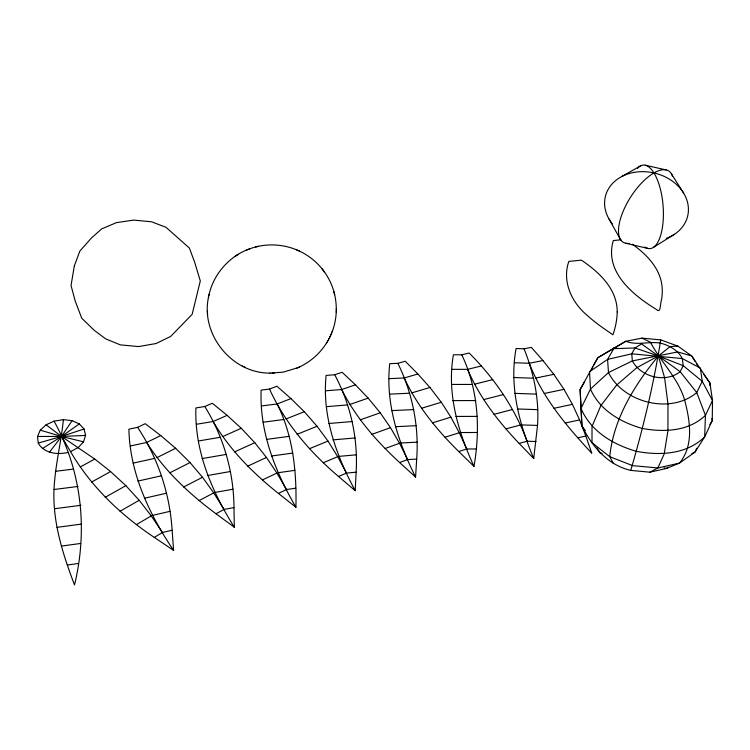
<?xml version="1.0" encoding="UTF-8"?>
<svg xmlns="http://www.w3.org/2000/svg" width="750" height="750" viewBox="0 0 750 750"><rect width="100%" height="100%" fill="white"/><g stroke="black" fill="none" stroke-linecap="round" stroke-linejoin="round"><path stroke-width="1.12" d="M356.128 472.2C358.163 438.45 350.663 404.55 334.716 374.747L326.109 375.422C321.975 416.053 336.169 455.466 355.2 490.678L356.128 472.2L346.537 473.081L338.55 476.475C310.003 452.316 285.159 423.272 269.513 389.072L261.15 390.122C259.359 431.934 275.269 471.694 295.903 507.253C296.756 472.031 293.166 435.863 277.144 403.95L261.497 405.956M660.722 339.891C653.747 383.859 643.294 427.659 630.731 470.4C607.697 465.075 591.966 446.297 581.934 425.953L580.116 389.531L597.75 357.741L625.819 341.259L642.028 338.128L660.722 339.891L677.822 346.106L691.706 355.931L709.941 383.053L712.5 400.463L712.247 420.628L704.653 436.913L694.903 452.213L679.5 463.106L666.366 468.469L649.913 472.181L630.731 470.4M537.516 425.428C539.325 399.216 533.85 373.05 524.044 348.806L516.094 348.506C509.072 386.109 519.159 423.984 533.719 458.531L537.516 425.428L521.616 424.903M416.691 459.084C419.081 426.141 412.453 392.944 397.856 363.328L389.738 363.666C385.303 403.294 398.156 442.031 415.575 477.066L416.691 459.084L407.644 459.572L399.637 462.553C376.669 441.441 355.753 417.572 341.691 389.522L325.594 390.816M331.359 333.694C340.172 313.219 337.013 288.234 323.4 270.591M461.784 354.797C478.35 389.513 480.516 428.925 473.991 466.388C457.987 431.681 446.691 393.234 453.403 354.778L461.784 354.797L469.125 353.025C494.306 378.038 514.744 407.869 527.147 441.225L536.025 441.516M709.884 385.378L709.941 383.053L703.95 374.625M336.244 312.216L336.272 311.184M336.3 309.853L336.319 308.822M46.069 424.809L61.528 436.453L70.547 451.631L78.291 447.497L83.522 441.825L85.575 435.431L84.047 428.991L79.303 423.909L72.094 420.666L63.403 419.653C60.422 449.353 51.478 478.584 54.469 508.744C56.7 535.116 65.231 560.334 74.494 584.953C87.984 529.875 81.731 470.897 54.038 421.134L46.069 424.809L40.284 430.162L37.5 436.453L38.259 443.081C43.922 453.431 57.328 454.903 67.791 452.494M208.603 296.709C200.128 333.966 231.609 373.397 269.991 373.116M208.884 295.387C213.206 274.809 228.488 256.95 248.128 249.422M208.397 297.722L209.091 294.384M332.213 331.584L332.587 330.506M329.541 337.641L330.966 334.584M330.525 335.625L331.8 332.653M696.788 448.2L694.903 452.213L691.772 453.703M612.459 350.166L613.453 348.084L616.763 347.438M298.594 367.369C311.606 361.537 322.547 351.197 329.091 338.531M328.584 339.516L330.056 336.637M591.778 369.094L592.866 367.022M593.944 364.959L597.75 357.741L625.819 341.259C637.481 345.834 648.909 341.062 660.694 343.153C669.459 345.544 678.009 350.212 682.312 358.566L700.369 368.109L702.244 381.328L712.5 400.463L705.45 415.35L704.653 436.913C686.531 454.537 660.037 455.728 636.469 451.359C613.312 444.656 590.737 431.475 581.006 408.366L590.475 389.044L608.494 372.544L632.372 360.919L677.653 351.947L691.706 355.931L695.166 361.528M584.587 381.891L580.116 389.531L581.934 425.953L585.347 430.65M326.409 343.228L326.962 342.3M327.488 341.419L328.05 340.481M709.828 424.509L712.247 420.628L711.928 418.397M49.425 452.241L61.528 436.453L72.094 420.666M42.459 448.538L61.528 436.453L79.303 423.909M668.184 467.194L666.366 468.469L664.106 467.878M235.181 256.275L236.7 255.3M236.888 255.178L238.341 254.241M653.625 247.247L674.475 234.272M70.547 451.631C90.928 486.628 120.788 515.016 154.275 537.384L162.459 532.509L172.125 530.212C169.819 493.584 157.959 457.894 137.597 427.341L128.878 429.188C129.9 473.428 149.269 514.359 173.597 550.425L172.125 530.212M136.481 524.569L151.275 515.916L162.459 532.509M120.047 511.266L139.2 500.269L151.275 515.916M621.656 176.588L640.781 165.75M105.234 497.288L125.869 485.653L139.2 500.269M91.678 482.025L110.587 471.553L125.869 485.653M80.391 466.884L94.763 459.066L110.587 471.553M130.35 445.988L146.653 442.462C164.522 470.784 189.253 493.931 215.991 513.759L224.072 509.428L233.981 507.609C233.719 471.966 223.622 436.781 204.806 406.509L195.891 407.953C194.428 450.966 211.847 491.503 234.328 527.241L233.981 507.609M649.913 472.181L657.863 467.972L679.5 463.106C694.05 445.387 690.075 421.097 684.778 400.603C678.403 378.084 660.956 362.391 650.419 342.188L642.028 338.128M199.144 500.578L213.722 492.9L224.072 509.428M183.647 487.003L202.491 477.262L213.722 492.9M169.753 472.866L190.031 462.562L202.491 477.262M157.106 457.556L175.669 448.284L190.031 462.562M146.653 442.462L160.744 435.553L175.669 448.284M137.597 427.341L145.191 423.684L160.744 435.553M196.425 424.275L213.112 421.509C229.622 449.738 253.003 473.137 278.409 493.416L286.472 489.544L295.781 488.212M262.387 479.944L276.919 473.091L286.472 489.544M247.706 466.153L266.466 457.462L276.919 473.091M234.609 451.884L254.794 442.697L266.466 457.462M269.925 373.116L283.228 372.159L297.816 367.706M222.787 436.547L241.247 428.287L254.794 442.697M296.653 368.231L299.841 366.806M213.112 421.509L227.109 415.359L241.247 428.287M204.806 406.509L212.334 403.256L227.109 415.359M323.334 462.703L337.716 456.694L346.537 473.081M309.45 448.688L327.994 441.084L337.716 456.694M297.131 434.297L317.062 426.272L327.994 441.084M286.097 418.922L304.312 411.722L317.062 426.272M248.747 249.188C264.3 243.131 282.216 243.553 297.497 250.238M246.844 249.919L249.928 248.719M277.144 403.95L290.944 398.588L304.312 411.722M269.513 389.072L276.928 386.231L290.944 398.588M385.116 448.519L399.525 443.259L407.644 459.572M371.925 434.325L390.487 427.659L399.525 443.259M360.3 419.831L380.231 412.8L390.487 427.659M349.978 404.438L368.175 398.128L380.231 412.8M341.691 389.522L355.463 384.825L368.175 398.128M334.716 374.747L342.113 372.272L355.463 384.825M38.259 443.081L61.528 436.453L84.047 428.991M389.044 378.656L404.222 377.981C417.178 405.956 436.959 430.041 458.784 451.547L466.753 448.997L476.119 448.959M444.966 437.25L459.291 432.75L466.753 448.997M432.469 422.859L450.9 417.169L459.291 432.75M421.519 408.263L441.291 402.262L450.9 417.169M411.881 392.85L429.919 387.469L441.291 402.262M404.222 377.981L417.872 373.988L429.919 387.469M397.856 363.328L405.178 361.219L417.872 373.988M451.884 369.337L467.578 369.366C479.475 397.303 498.272 421.575 519.122 443.4L527.147 441.225M505.894 428.869L520.312 425.044M493.997 414.309L512.531 409.472M483.647 399.609L503.522 394.519M474.637 384.178L492.75 379.622M467.578 369.366L481.275 365.981M258.45 246.309L255.638 246.975M152.672 515.363L169.997 511.331M144.384 498.263L166.613 493.181M137.897 481.078L161.662 475.744M577.828 437.812L585.834 436.041L591.778 453.244C566.869 426.45 542.597 397.838 529.294 363.272L514.406 362.728M133.144 463.134L154.753 458.372M565.219 423.038L579.6 419.916L585.834 436.041M553.922 408.3L572.419 404.353L579.6 419.916M544.181 393.497L563.991 389.353L572.419 404.353M535.781 378.038L553.828 374.334L563.991 389.353M529.294 363.272L542.925 360.534L553.828 374.334M524.044 348.806L531.347 347.362L542.925 360.534M215.119 492.422L232.884 489.225M207.694 475.509L230.484 471.497M202.088 458.588L226.444 454.378M198.291 441L220.425 437.259M54.038 421.134L63.403 419.653M278.269 472.697L294.947 470.353M67.284 565.031L78.075 563.531M271.5 456.009L292.884 453.075M61.322 546.094L80.625 543.459M266.438 439.406L289.275 436.341M56.934 527.362L81.656 524.062M263.062 422.231L283.819 419.503M54.469 508.744L80.85 505.303M54.038 489.506L77.981 486.459M55.453 471.328L73.472 469.088M621.047 239.812L613.322 240.553C604.012 271.528 632.812 295.059 656.269 309.366C661.2 314.428 660.075 302.569 661.547 299.728C662.841 292.069 662.494 284.044 659.869 276.684C654.975 262.959 643.922 252.581 632.409 244.209M339.084 456.366L356.25 454.828M333.075 439.866L355.087 437.953M328.809 423.516L352.322 421.519M326.306 406.678L347.662 404.916M677.822 346.106L670.078 346.575L658.378 355.997L636.853 367.65L616.575 385.116L600.816 405.656L592.013 426.497L592.003 442.716L609.75 456.675L632.559 465.619L657.863 467.972L664.2 453.938L667.922 430.837L667.987 404.128L664.603 377.766L658.378 355.997L641.541 343.912L635.006 347.972L631.734 353.822L632.372 360.919C640.884 377.137 665.644 383.334 680.156 371.681L683.222 365.691L682.312 358.566L631.734 353.822L607.575 359.4L589.519 371.766L590.475 389.044C599.738 410.316 620.747 422.288 642.188 428.438C664.003 432.431 688.519 431.494 705.45 415.35L696.741 392.559L680.156 371.681L658.378 355.997L635.006 347.972L613.772 348.675L607.575 359.4L608.494 372.544C623.259 402.722 670.659 414.759 696.741 392.559L702.244 381.328L683.222 365.691L658.378 355.997C634.622 384.713 613.425 418.884 609.75 456.675L613.434 463.594M400.847 442.997L417.056 442.153M395.419 426.703L416.194 425.672M391.622 410.625L413.812 409.566M389.494 394.144L409.65 393.216M37.5 436.453L61.528 436.453L85.575 435.431M272.119 373.134L274.406 373.097M460.631 432.544L477.394 432.488M455.897 416.428L477.384 416.391M452.841 400.594L475.781 400.575M451.528 384.431L472.359 384.45M514.781 393.366L536.541 394.125M517.406 408.966L537.788 409.659M513.816 377.512L533.569 378.216M602.137 453.384L599.906 452.934L596.934 447.984M645.281 165.225L666.141 169.922M625.641 243.234L647.822 248.428M40.284 430.162L61.528 436.453L83.522 441.825M298.087 250.5C308.691 255.131 317.934 262.772 324.619 272.203M296.325 249.722L299.353 251.053M242.362 366.038L243.609 366.637M244.369 367.003L245.531 367.556M61.528 436.453L94.763 459.066M154.275 537.384L173.597 550.425M215.991 513.759L234.328 527.241M278.409 493.416L295.903 507.253M338.55 476.475L355.2 490.678M399.637 462.553L415.575 477.066M458.784 451.547L473.991 466.388M519.122 443.4L533.719 458.531M322.116 268.894L323.306 270.469M671.419 173.85L683.634 193.134M696.309 363.394L697.463 365.259M609.075 219.094L620.447 239.475M333.844 291.45L334.669 294.703M207.422 311.044L207.487 312.084M207.562 313.416L207.619 314.456M637.575 168.319A41.766 16.416 85.5 0 1 653.85 172.828M612.384 223.847A42.056 34.209 13.1 0 1 611.034 185.184A42.056 34.209 13.1 0 1 653.7 172.912M629.25 243.366A42.141 17.897 -57.4 0 1 621.506 215.569A42.141 17.897 -57.4 0 1 653.794 173.053M654.028 173.109A41.775 16.425 85.5 0 1 662.737 225.141A41.775 16.425 85.5 0 1 644.822 247.013M654.178 173.016A42.056 34.219 13 0 1 687.938 204.234A42.056 34.219 13 0 1 666.281 238.378M654.094 172.875A42.131 17.887 -57.4 0 1 672.441 176.194M617.203 311.944C617.119 319.65 615.413 327.75 612.9 334.781C603.984 328.669 595.012 322.566 587.044 315.225C571.631 302.494 561.778 281.1 568.866 261.394L581.372 260.147C598.987 271.969 617.362 289.012 617.203 311.944M74.334 265.884L71.034 285.544L75.272 301.228L81.731 318.169L94.247 330.347L105.647 338.841L120.309 344.869L138.572 346.575L156.084 343.528L170.653 336.459L192.131 314.372L200.306 280.941L194.531 261.863L189.394 248.072L165.984 227.278L151.491 221.784L133.678 220.097L116.447 222.628L101.681 228.872L91.444 238.012L79.875 251.044L74.334 265.884"/></g></svg>
